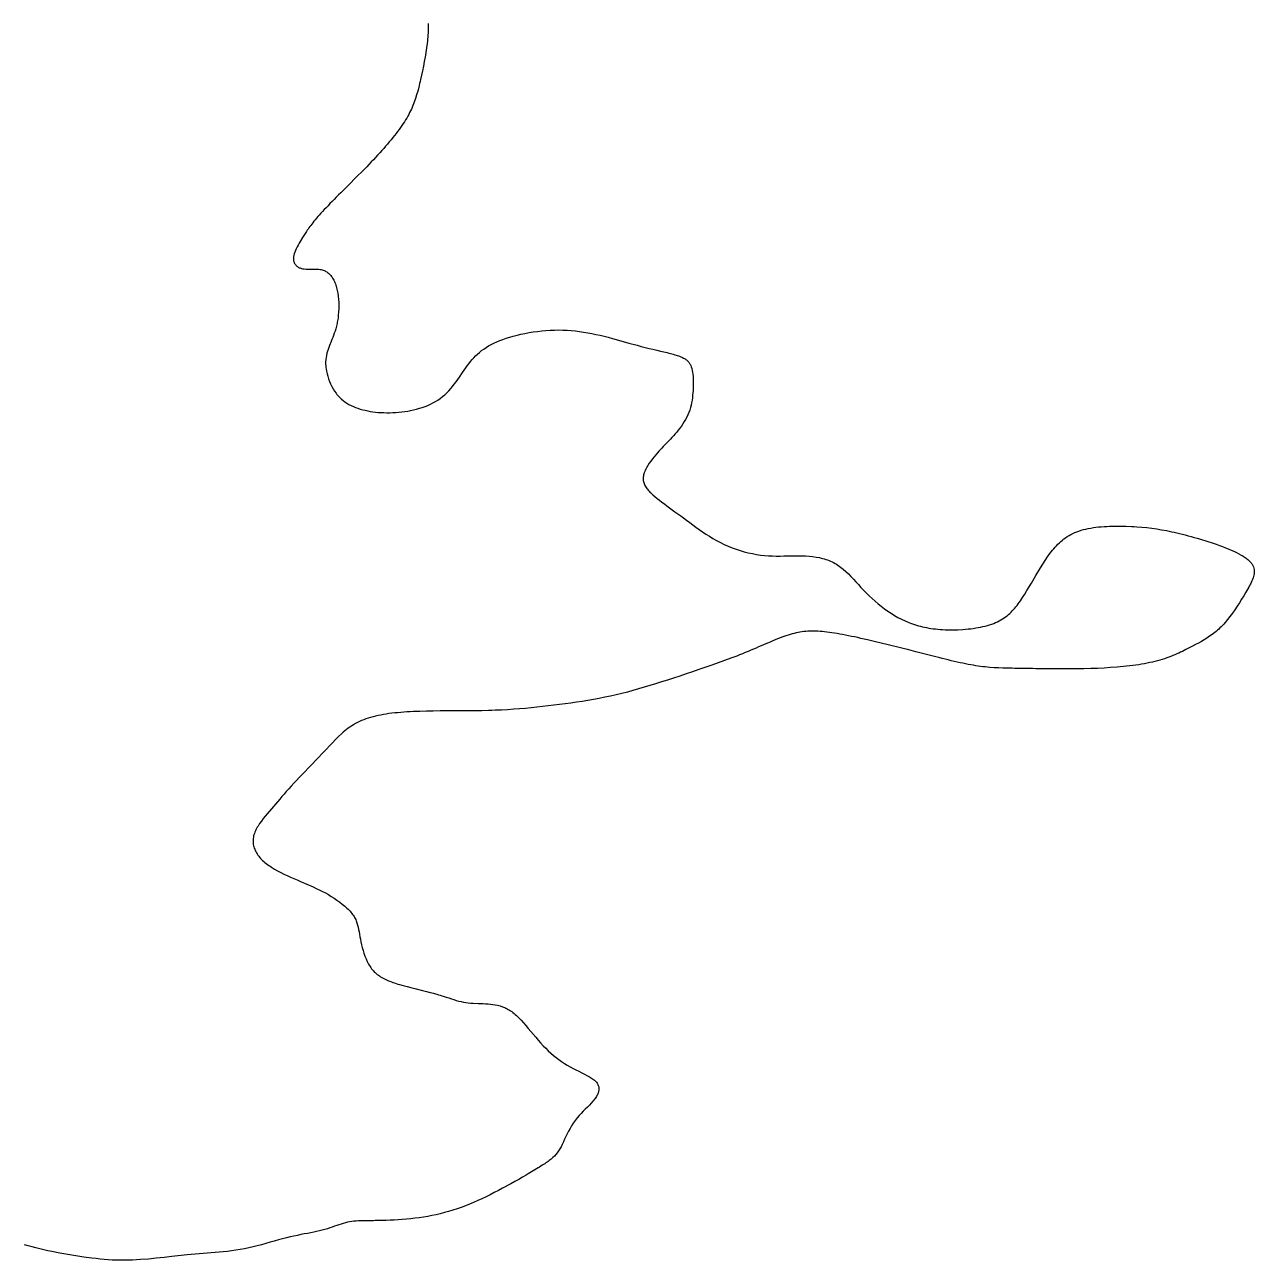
# Model space of a CAD drawing. Header units: millimetres. Extents: x -2553 to 4935, y -927 to 8597.
# Drawn here: x 1372 to 4935, y 256 to 3835 of the extents above; entities that cross this region are included whole.
import ezdxf

# ---------------------------------------------------------------- set-up
doc = ezdxf.new("R2010")
doc.units = ezdxf.units.MM
doc.layers.add('176', color=7, linetype='Continuous')

msp = doc.modelspace()

# ---------------------------------------------------------------- linework, layer by layer
at = {"layer": '176', "elevation": 176}
msp.add_lwpolyline([(2541.4, 3839), (2541.5, 3833.8), (2541.6, 3828.4), (2541.5, 3822.9), (2541.3, 3817.3), (2541, 3811.6), (2540.7, 3805.7), (2540.2, 3799.7), (2539.6, 3793.6), (2539, 3787.4), (2538.2, 3781), (2536.5, 3768.1), (2534.6, 3754.9), (2532.4, 3741.6), (2530, 3728.3), (2527.5, 3715.1), (2524.8, 3702), (2522.1, 3689.2), (2519.4, 3676.7), (2518, 3670.7), (2516.6, 3664.8), (2513.9, 3653.4), (2511, 3642.3), (2508, 3631.7), (2504.7, 3621.2), (2501.2, 3611), (2497.2, 3600.8), (2495.1, 3595.7), (2492.8, 3590.7), (2490.4, 3585.6), (2487.8, 3580.5), (2485.1, 3575.3), (2482.3, 3570.1), (2479.2, 3564.8), (2476, 3559.5), (2472.6, 3554.1), (2469, 3548.6), (2465.2, 3543), (2461.3, 3537.4), (2457.1, 3531.6), (2452.8, 3525.8), (2448.4, 3520), (2443.7, 3514), (2438.9, 3508), (2433.9, 3501.9), (2428.8, 3495.8), (2423.5, 3489.5), (2418.1, 3483.3), (2412.5, 3476.9), (2406.8, 3470.5), (2401, 3464), (2395, 3457.5), (2388.9, 3450.9), (2382.7, 3444.2), (2376.3, 3437.5), (2369.9, 3430.7), (2363.3, 3423.9), (2349.8, 3410.1), (2336.1, 3396.2), (2308.5, 3368.6), (2295, 3355.1), (2288.3, 3348.4), (2281.7, 3341.9), (2275.3, 3335.4), (2269, 3329.1), (2262.9, 3322.8), (2256.9, 3316.8), (2251.2, 3310.8), (2245.6, 3305.1), (2240.3, 3299.5), (2235.2, 3294.1), (2230.5, 3288.9), (2226, 3283.9), (2221.7, 3279.1), (2217.7, 3274.5), (2214, 3270.1), (2210.4, 3265.8), (2207.1, 3261.7), (2204, 3257.7), (2201.1, 3253.9), (2198.3, 3250.2), (2195.7, 3246.7), (2193.3, 3243.2), (2190.9, 3239.9), (2188.7, 3236.6), (2186.7, 3233.5), (2184.7, 3230.4), (2180.9, 3224.4), (2177.4, 3218.7), (2170.8, 3207.5), (2167.6, 3202), (2164.5, 3196.6), (2161.6, 3191.3), (2159, 3186.1), (2156.7, 3181), (2154.7, 3176), (2153.1, 3171.2), (2151.9, 3166.5), (2151.5, 3164.2), (2151.2, 3161.9), (2151, 3159.7), (2151, 3157.5), (2151.1, 3155.4), (2151.3, 3153.3), (2151.7, 3151.2), (2152.2, 3149.3), (2152.8, 3147.3), (2153.5, 3145.5), (2154.4, 3143.7), (2155.4, 3142), (2156.6, 3140.3), (2157.8, 3138.8), (2159.2, 3137.3), (2160.7, 3135.9), (2162.4, 3134.6), (2164.1, 3133.4), (2166, 3132.3), (2168, 3131.3), (2170.1, 3130.4), (2172.3, 3129.6), (2174.6, 3129), (2177.1, 3128.4), (2179.6, 3128), (2182.3, 3127.7), (2187.9, 3127.4), (2193.8, 3127.3), (2199.9, 3127.3), (2212.5, 3127.4), (2218.8, 3127.2), (2225.1, 3126.7), (2228.1, 3126.3), (2231.2, 3125.7), (2234.1, 3125), (2237, 3124.2), (2239.8, 3123.2), (2242.5, 3122), (2245.2, 3120.6), (2247.7, 3119.1), (2250.1, 3117.3), (2252.5, 3115.4), (2254.8, 3113.4), (2256.9, 3111.1), (2259, 3108.8), (2261, 3106.2), (2262.9, 3103.6), (2264.7, 3100.7), (2266.5, 3097.8), (2268.1, 3094.7), (2269.7, 3091.4), (2271.1, 3088.1), (2272.5, 3084.6), (2273.7, 3081), (2274.9, 3077.3), (2276, 3073.4), (2277, 3069.5), (2277.9, 3065.5), (2278.8, 3061.3), (2279.5, 3057.1), (2280.7, 3048.5), (2281.6, 3039.5), (2282.1, 3030.5), (2282.3, 3021.3), (2282.2, 3012.2), (2281.8, 3003.1), (2281.1, 2994.2), (2280.2, 2985.5), (2278.9, 2977.1), (2278.2, 2973), (2277.4, 2969.1), (2275.7, 2961.5), (2273.8, 2954.4), (2271.7, 2947.6), (2269.5, 2941.1), (2267.2, 2934.8), (2264.8, 2928.8), (2262.4, 2922.9), (2260, 2917.2), (2255.4, 2906), (2253.3, 2900.3), (2251.3, 2894.7), (2249.5, 2889), (2247.9, 2883.2), (2246.6, 2877.3), (2245.6, 2871.3), (2244.8, 2865.2), (2244.4, 2858.8), (2244.3, 2852.3), (2244.7, 2845.6), (2245, 2842.2), (2245.5, 2838.7), (2246.7, 2831.5), (2248.3, 2824.2), (2250.3, 2816.7), (2252.8, 2809.2), (2255.6, 2801.8), (2258.8, 2794.4), (2262.3, 2787.2), (2266.1, 2780.2), (2270.2, 2773.6), (2274.6, 2767.3), (2276.9, 2764.3), (2279.3, 2761.4), (2281.7, 2758.7), (2284.2, 2756.1), (2289.3, 2751.1), (2294.7, 2746.5), (2300.2, 2742.4), (2306, 2738.6), (2312, 2735.1), (2318.2, 2731.9), (2324.6, 2729.1), (2331.1, 2726.4), (2337.8, 2724), (2344.7, 2721.8), (2351.7, 2719.9), (2358.9, 2718.1), (2366.2, 2716.5), (2373.7, 2715.1), (2381.3, 2714), (2389.1, 2713), (2397, 2712.2), (2405.1, 2711.7), (2413.3, 2711.3), (2421.6, 2711.2), (2430.1, 2711.2), (2438.7, 2711.5), (2447.3, 2711.9), (2456, 2712.6), (2464.7, 2713.5), (2473.4, 2714.7), (2482.1, 2716), (2490.7, 2717.6), (2499.3, 2719.5), (2507.7, 2721.5), (2516.1, 2723.9), (2524.3, 2726.4), (2532.3, 2729.3), (2540.1, 2732.4), (2547.8, 2735.8), (2555.3, 2739.5), (2562.5, 2743.6), (2569.6, 2747.9), (2576.4, 2752.6), (2583, 2757.6), (2589.3, 2763), (2595.3, 2768.7), (2601.1, 2774.7), (2606.7, 2781), (2612, 2787.4), (2617.2, 2794.1), (2622.2, 2800.8), (2631.9, 2814.4), (2641.1, 2827.9), (2645.7, 2834.4), (2650.2, 2840.8), (2654.7, 2847.1), (2659.3, 2853.1), (2664, 2859), (2668.8, 2864.8), (2673.7, 2870.4), (2678.9, 2875.7), (2684.4, 2881), (2690.1, 2886), (2696.1, 2890.9), (2702.5, 2895.6), (2709.2, 2900.1), (2716.4, 2904.4), (2723.9, 2908.6), (2731.8, 2912.6), (2740.1, 2916.4), (2748.8, 2920), (2758, 2923.5), (2767.6, 2926.8), (2777.6, 2930), (2788.1, 2933), (2798.9, 2935.8), (2810.2, 2938.5), (2821.8, 2940.9), (2833.7, 2943.1), (2845.7, 2945.1), (2858, 2946.8), (2870.3, 2948.3), (2882.7, 2949.4), (2895.2, 2950.2), (2907.5, 2950.7), (2919.8, 2950.8), (2932, 2950.6), (2944, 2950.1), (2956, 2949.2), (2968, 2948), (2979.9, 2946.5), (2991.8, 2944.8), (3003.7, 2942.8), (3015.6, 2940.5), (3027.5, 2938.1), (3039.4, 2935.4), (3051.4, 2932.5), (3063.4, 2929.5), (3075.4, 2926.3), (3099.4, 2919.7), (3123.2, 2913), (3146.8, 2906.5), (3158.5, 2903.4), (3170.1, 2900.4), (3181.5, 2897.6), (3192.7, 2894.9), (3203.6, 2892.4), (3214.1, 2889.9), (3224.3, 2887.4), (3229.2, 2886.2), (3234, 2885.1), (3238.6, 2883.9), (3243.1, 2882.7), (3247.5, 2881.5), (3251.7, 2880.4), (3255.7, 2879.2), (3259.5, 2878), (3263.2, 2876.8), (3266.7, 2875.7), (3270, 2874.5), (3273.1, 2873.2), (3276, 2872), (3278.7, 2870.7), (3281.3, 2869.4), (3283.7, 2868.1), (3285.9, 2866.8), (3288, 2865.4), (3289.9, 2863.9), (3291.7, 2862.4), (3293.4, 2860.9), (3295, 2859.2), (3296.4, 2857.6), (3297.8, 2855.8), (3299, 2854), (3300.1, 2852.1), (3302.1, 2848.1), (3303.8, 2843.7), (3305.3, 2839), (3306.5, 2833.8), (3307.5, 2828.3), (3308.3, 2822.5), (3308.9, 2816.4), (3309.3, 2810), (3309.6, 2803.4), (3309.6, 2796.7), (3309.5, 2789.8), (3309.3, 2782.8), (3308.9, 2775.7), (3308.4, 2768.6), (3307.7, 2761.5), (3306.9, 2754.3), (3305.9, 2747.2), (3304.6, 2740.1), (3303.1, 2733), (3301.3, 2725.9), (3299.2, 2718.9), (3296.8, 2712), (3294, 2705.2), (3290.9, 2698.4), (3287.4, 2691.7), (3283.5, 2685.2), (3279.5, 2678.8), (3275.2, 2672.6), (3270.7, 2666.5), (3266.1, 2660.6), (3261.5, 2655), (3256.8, 2649.5), (3252.2, 2644.3), (3247.7, 2639.3), (3243.3, 2634.6), (3239, 2630.1), (3230.8, 2621.5), (3222.7, 2613.1), (3218.6, 2608.7), (3214.4, 2604.2), (3210.1, 2599.5), (3205.7, 2594.5), (3201.1, 2589.2), (3196.4, 2583.4), (3191.5, 2577.4), (3186.8, 2571), (3182.1, 2564.5), (3177.8, 2557.8), (3173.9, 2551), (3172.1, 2547.6), (3170.5, 2544.2), (3169, 2540.8), (3167.7, 2537.4), (3166.6, 2534), (3165.7, 2530.7), (3165, 2527.4), (3164.5, 2524.2), (3164.3, 2521), (3164.3, 2517.8), (3164.6, 2514.8), (3165.1, 2511.8), (3165.9, 2508.8), (3166.9, 2505.9), (3168.1, 2503), (3169.4, 2500.2), (3171, 2497.4), (3172.8, 2494.6), (3174.7, 2491.9), (3176.9, 2489.2), (3179.1, 2486.5), (3181.5, 2483.9), (3184.1, 2481.2), (3186.8, 2478.6), (3192.5, 2473.4), (3198.6, 2468.2), (3205, 2462.9), (3211.7, 2457.7), (3218.6, 2452.3), (3225.8, 2446.9), (3233.1, 2441.5), (3240.7, 2435.9), (3248.5, 2430.2), (3256.5, 2424.4), (3264.7, 2418.4), (3273.1, 2412.3), (3281.6, 2406.1), (3290.3, 2399.7), (3299.2, 2393.1), (3308.2, 2386.4), (3317.4, 2379.6), (3326.8, 2372.9), (3336.5, 2366.2), (3346.3, 2359.5), (3356.4, 2353.1), (3366.6, 2346.8), (3377.2, 2340.8), (3388, 2335), (3399.1, 2329.7), (3410.4, 2324.7), (3421.9, 2320), (3433.5, 2315.8), (3445.3, 2311.9), (3457.2, 2308.5), (3469, 2305.4), (3480.9, 2302.8), (3492.8, 2300.6), (3504.5, 2298.8), (3516.1, 2297.5), (3527.6, 2296.6), (3538.9, 2296.1), (3550.1, 2295.9), (3561.1, 2295.9), (3572.1, 2296), (3582.8, 2296.2), (3593.5, 2296.5), (3604.1, 2296.7), (3614.5, 2296.7), (3624.9, 2296.6), (3635.1, 2296.2), (3645.3, 2295.5), (3655.3, 2294.4), (3665.2, 2293), (3674.9, 2291.2), (3679.7, 2290.1), (3684.4, 2288.9), (3689.1, 2287.5), (3693.7, 2286.1), (3698.3, 2284.5), (3702.8, 2282.8), (3707.3, 2281), (3711.6, 2279), (3716, 2276.9), (3720.2, 2274.7), (3724.4, 2272.2), (3728.5, 2269.7), (3732.5, 2267), (3736.4, 2264.1), (3740.3, 2261.1), (3744.1, 2258), (3751.6, 2251.3), (3759, 2244.2), (3766.2, 2236.8), (3773.4, 2229.1), (3780.7, 2221.2), (3788, 2213.1), (3795.5, 2205), (3803.1, 2196.8), (3811, 2188.7), (3819.1, 2180.7), (3827.5, 2172.8), (3836.1, 2165.1), (3845, 2157.6), (3854.1, 2150.3), (3863.4, 2143.2), (3872.9, 2136.5), (3882.6, 2130), (3892.5, 2123.9), (3902.6, 2118.2), (3912.8, 2112.8), (3923.2, 2107.9), (3933.8, 2103.4), (3939.2, 2101.3), (3944.7, 2099.3), (3950.3, 2097.4), (3955.9, 2095.7), (3961.7, 2094), (3967.5, 2092.4), (3973.4, 2091), (3979.5, 2089.6), (3985.6, 2088.4), (3991.8, 2087.2), (3998.2, 2086.2), (4004.6, 2085.3), (4011.2, 2084.5), (4018, 2083.8), (4024.8, 2083.2), (4031.8, 2082.8), (4039, 2082.4), (4046.2, 2082.2), (4053.5, 2082), (4060.9, 2082), (4068.4, 2082.2), (4075.9, 2082.4), (4090.9, 2083.2), (4098.4, 2083.8), (4105.9, 2084.5), (4113.3, 2085.4), (4120.6, 2086.3), (4127.9, 2087.4), (4135, 2088.6), (4142, 2090), (4148.8, 2091.5), (4155.5, 2093.1), (4161.9, 2094.8), (4168.2, 2096.7), (4174.3, 2098.7), (4180.1, 2100.8), (4185.6, 2103.1), (4191, 2105.5), (4196.1, 2108), (4201, 2110.7), (4205.6, 2113.5), (4210.1, 2116.5), (4214.5, 2119.5), (4218.6, 2122.7), (4222.6, 2126.1), (4226.5, 2129.5), (4230.3, 2133.1), (4233.9, 2136.8), (4237.4, 2140.6), (4240.9, 2144.6), (4244.3, 2148.7), (4247.6, 2152.9), (4250.8, 2157.2), (4254, 2161.6), (4257.2, 2166.2), (4263.5, 2175.7), (4269.9, 2185.6), (4276.3, 2196), (4282.7, 2206.6), (4289.1, 2217.5), (4302.2, 2239.6), (4315.5, 2261.6), (4322.3, 2272.4), (4329.1, 2283), (4336, 2293.2), (4343.1, 2303.1), (4346.7, 2307.9), (4350.4, 2312.6), (4354.2, 2317.1), (4358, 2321.5), (4361.9, 2325.8), (4366, 2330), (4370.2, 2334.1), (4374.5, 2338), (4378.9, 2341.7), (4383.5, 2345.3), (4388.3, 2348.8), (4393.2, 2352.1), (4398.3, 2355.3), (4403.6, 2358.2), (4409.1, 2361), (4414.9, 2363.7), (4420.8, 2366.1), (4427, 2368.4), (4433.4, 2370.4), (4440.1, 2372.3), (4447, 2374), (4454.1, 2375.5), (4461.3, 2376.9), (4468.7, 2378.1), (4476.3, 2379.1), (4484, 2380), (4491.7, 2380.8), (4499.6, 2381.4), (4507.6, 2381.9), (4515.6, 2382.3), (4531.7, 2382.7), (4547.7, 2382.7), (4563.7, 2382.3), (4579.3, 2381.7), (4587, 2381.2), (4594.6, 2380.7), (4609.3, 2379.6), (4623.8, 2378.2), (4638, 2376.5), (4652.2, 2374.4), (4666.4, 2372.1), (4680.8, 2369.4), (4688.2, 2367.9), (4695.6, 2366.4), (4703.2, 2364.7), (4710.9, 2362.9), (4718.7, 2361), (4726.7, 2359), (4734.9, 2356.9), (4743.3, 2354.7), (4752, 2352.3), (4760.8, 2349.9), (4769.8, 2347.3), (4778.9, 2344.7), (4797.3, 2339), (4815.7, 2333), (4824.8, 2329.9), (4833.9, 2326.7), (4842.7, 2323.4), (4851.4, 2320.1), (4859.8, 2316.6), (4867.9, 2313.2), (4875.8, 2309.7), (4883.2, 2306.1), (4890.3, 2302.5), (4897, 2298.8), (4900.1, 2297), (4903.2, 2295.1), (4906.1, 2293.3), (4908.8, 2291.4), (4911.4, 2289.6), (4913.9, 2287.7), (4916.3, 2285.8), (4918.5, 2283.9), (4920.5, 2282.1), (4922.4, 2280.2), (4924.1, 2278.3), (4925.7, 2276.4), (4927.2, 2274.5), (4928.5, 2272.5), (4929.7, 2270.6), (4930.8, 2268.7), (4932.5, 2264.8), (4933.8, 2260.9), (4934.6, 2256.9), (4935, 2252.9), (4935.1, 2248.9), (4934.7, 2244.8), (4934, 2240.7), (4932.9, 2236.5), (4931.6, 2232.3), (4930, 2227.9), (4928.2, 2223.6), (4926.1, 2219.1), (4923.8, 2214.6), (4921.4, 2210.1), (4918.8, 2205.4), (4916.1, 2200.7), (4910.5, 2191), (4904.5, 2181), (4898.4, 2170.8), (4892, 2160.6), (4885.3, 2150.4), (4878.6, 2140.3), (4871.6, 2130.4), (4864.6, 2120.8), (4857.4, 2111.6), (4853.8, 2107.2), (4850.2, 2102.9), (4846.6, 2098.8), (4842.9, 2094.9), (4839.3, 2091.1), (4835.6, 2087.5), (4832, 2084), (4828.3, 2080.7), (4824.6, 2077.5), (4820.9, 2074.5), (4813.3, 2068.7), (4805.7, 2063.3), (4797.9, 2058.2), (4789.9, 2053.3), (4781.7, 2048.6), (4773.3, 2043.9), (4764.6, 2039.3), (4755.7, 2034.5), (4746.4, 2029.6), (4736.8, 2024.7), (4726.7, 2019.7), (4721.5, 2017.2), (4716.2, 2014.8), (4710.7, 2012.4), (4705.1, 2009.9), (4699.3, 2007.6), (4693.4, 2005.2), (4687.4, 2003), (4681.2, 2000.7), (4674.7, 1998.5), (4668.2, 1996.4), (4661.4, 1994.4), (4654.4, 1992.4), (4647.3, 1990.5), (4639.9, 1988.7), (4632.3, 1987), (4624.5, 1985.4), (4616.6, 1983.9), (4608.4, 1982.4), (4600.1, 1981.1), (4591.6, 1979.8), (4582.9, 1978.7), (4574.1, 1977.6), (4565.1, 1976.5), (4556.1, 1975.6), (4546.9, 1974.7), (4537.6, 1973.9), (4518.8, 1972.5), (4499.7, 1971.4), (4480.4, 1970.4), (4461, 1969.7), (4441.5, 1969.2), (4422.1, 1968.9), (4402.8, 1968.7), (4383.7, 1968.6), (4364.9, 1968.7), (4346.4, 1968.8), (4328.3, 1969), (4319.5, 1969.2), (4310.8, 1969.3), (4302.2, 1969.4), (4293.8, 1969.6), (4285.6, 1969.7), (4277.5, 1969.8), (4269.7, 1970), (4262, 1970.1), (4254.5, 1970.2), (4247.2, 1970.3), (4240.1, 1970.5), (4233.2, 1970.6), (4226.4, 1970.7), (4219.7, 1970.8), (4206.7, 1971.2), (4193.9, 1971.7), (4181.2, 1972.4), (4168.4, 1973.3), (4155.5, 1974.6), (4148.8, 1975.3), (4142.1, 1976.2), (4135.3, 1977.1), (4128.3, 1978.2), (4121.1, 1979.3), (4113.8, 1980.6), (4106.2, 1982), (4098.5, 1983.6), (4090.5, 1985.2), (4082.4, 1986.9), (4074.1, 1988.8), (4065.7, 1990.7), (4057.1, 1992.7), (4048.3, 1994.8), (4039.4, 1996.9), (4030.4, 1999.2), (4021.2, 2001.5), (4012, 2003.8), (3993.1, 2008.6), (3973.8, 2013.6), (3954.2, 2018.7), (3934.4, 2023.8), (3914.3, 2029), (3873.9, 2039), (3853.8, 2043.9), (3834, 2048.6), (3814.5, 2053.1), (3804.9, 2055.3), (3795.4, 2057.4), (3786.1, 2059.4), (3777, 2061.4), (3768, 2063.2), (3759.2, 2065), (3750.6, 2066.7), (3742.2, 2068.3), (3734, 2069.8), (3726.1, 2071.1), (3718.5, 2072.4), (3711.1, 2073.5), (3703.9, 2074.6), (3696.9, 2075.5), (3690.1, 2076.3), (3683.6, 2076.9), (3677.1, 2077.5), (3670.9, 2077.9), (3664.7, 2078.2), (3658.7, 2078.3), (3652.8, 2078.3), (3647, 2078.2), (3641.2, 2077.9), (3635.5, 2077.5), (3629.9, 2076.9), (3624.2, 2076.2), (3618.6, 2075.4), (3613, 2074.4), (3607.3, 2073.2), (3601.7, 2071.9), (3595.9, 2070.4), (3590.1, 2068.7), (3584.2, 2066.9), (3578.2, 2065), (3572.2, 2062.9), (3566, 2060.6), (3559.8, 2058.3), (3553.5, 2055.8), (3547, 2053.2), (3540.5, 2050.5), (3533.8, 2047.7), (3527.1, 2044.8), (3520.2, 2041.8), (3513.2, 2038.8), (3506, 2035.7), (3498.8, 2032.6), (3491.4, 2029.4), (3483.8, 2026.1), (3476.1, 2022.8), (3468.3, 2019.5), (3460.3, 2016.2), (3452.1, 2012.8), (3443.8, 2009.5), (3435.4, 2006.2), (3426.7, 2002.8), (3418, 1999.5), (3400.2, 1992.9), (3382, 1986.2), (3363.5, 1979.7), (3326.1, 1966.8), (3307.4, 1960.6), (3288.8, 1954.4), (3270.5, 1948.3), (3252.4, 1942.5), (3234.8, 1936.7), (3217.5, 1931.2), (3200.5, 1925.8), (3183.8, 1920.6), (3167.3, 1915.6), (3150.9, 1910.7), (3134.7, 1906.1), (3118.5, 1901.8), (3102.3, 1897.6), (3086.1, 1893.7), (3069.9, 1890), (3053.6, 1886.6), (3037.2, 1883.4), (3020.7, 1880.4), (3004.2, 1877.6), (2987.7, 1874.9), (2971.2, 1872.4), (2954.7, 1870), (2921.8, 1865.6), (2889, 1861.6), (2856.3, 1857.9), (2839.9, 1856.2), (2823.2, 1854.6), (2806.3, 1853.1), (2789.2, 1851.8), (2771.7, 1850.6), (2753.8, 1849.7), (2744.7, 1849.2), (2735.5, 1848.9), (2726.1, 1848.5), (2716.6, 1848.3), (2697.3, 1847.8), (2677.6, 1847.6), (2657.5, 1847.4), (2637.3, 1847.3), (2596.6, 1847.1), (2576.3, 1847), (2556.2, 1846.7), (2536.4, 1846.4), (2517, 1845.8), (2507.5, 1845.5), (2498.1, 1845.1), (2488.8, 1844.6), (2479.7, 1844.1), (2470.6, 1843.5), (2461.8, 1842.8), (2453.1, 1842), (2444.5, 1841.2), (2436.1, 1840.2), (2427.8, 1839.2), (2419.7, 1838), (2411.8, 1836.7), (2404, 1835.3), (2396.4, 1833.8), (2389, 1832.1), (2381.7, 1830.3), (2374.7, 1828.4), (2367.8, 1826.3), (2361.1, 1824.1), (2354.7, 1821.7), (2348.4, 1819.1), (2342.3, 1816.4), (2336.4, 1813.5), (2330.7, 1810.4), (2325.2, 1807.2), (2319.8, 1803.9), (2314.6, 1800.4), (2309.5, 1796.8), (2304.6, 1793), (2299.7, 1789.2), (2295, 1785.2), (2290.4, 1781.1), (2281.4, 1772.7), (2272.6, 1764), (2263.9, 1755.1), (2255.4, 1746), (2246.7, 1736.7), (2238, 1727.4), (2220.2, 1708.7), (2202.2, 1690.2), (2193.4, 1681), (2184.6, 1671.9), (2176, 1663), (2167.7, 1654.3), (2159.6, 1645.7), (2151.8, 1637.4), (2144.4, 1629.3), (2137.3, 1621.5), (2130.4, 1613.8), (2123.9, 1606.3), (2117.5, 1598.9), (2111.2, 1591.7), (2099.1, 1577.4), (2087.2, 1563.3), (2075.3, 1549.2), (2069.4, 1542.2), (2063.7, 1535.1), (2058.2, 1527.9), (2053.1, 1520.8), (2048.4, 1513.7), (2046.3, 1510.1), (2044.3, 1506.5), (2042.4, 1503), (2040.7, 1499.4), (2039.2, 1495.8), (2037.8, 1492.2), (2036.6, 1488.6), (2035.7, 1485.1), (2034.9, 1481.5), (2034.4, 1477.9), (2034.1, 1474.3), (2033.9, 1470.8), (2034, 1467.2), (2034.3, 1463.7), (2034.8, 1460.1), (2035.5, 1456.6), (2036.4, 1453.1), (2037.5, 1449.7), (2038.8, 1446.2), (2040.2, 1442.8), (2041.9, 1439.5), (2043.7, 1436.1), (2045.8, 1432.8), (2048, 1429.6), (2050.4, 1426.3), (2052.9, 1423.2), (2055.7, 1420), (2058.6, 1416.9), (2061.7, 1413.9), (2065, 1411), (2068.4, 1408), (2072, 1405.2), (2075.7, 1402.4), (2079.6, 1399.6), (2083.5, 1396.9), (2087.6, 1394.2), (2096.2, 1389.1), (2105, 1384.1), (2114.2, 1379.2), (2123.6, 1374.6), (2133.1, 1370.1), (2142.7, 1365.7), (2152.3, 1361.4), (2161.9, 1357.3), (2171.3, 1353.2), (2189.9, 1345.2), (2208.1, 1337.1), (2217.1, 1333), (2226, 1328.7), (2234.8, 1324.3), (2243.5, 1319.7), (2252.2, 1314.9), (2260.7, 1309.8), (2269, 1304.5), (2277.2, 1299.1), (2285, 1293.4), (2292.5, 1287.7), (2299.6, 1281.8), (2302.9, 1278.8), (2306.2, 1275.8), (2309.3, 1272.8), (2312.2, 1269.8), (2315.1, 1266.7), (2317.7, 1263.7), (2320.2, 1260.6), (2322.5, 1257.6), (2324.7, 1254.5), (2326.6, 1251.5), (2328.4, 1248.5), (2330, 1245.4), (2331.5, 1242.4), (2332.9, 1239.3), (2335.2, 1233.1), (2337.1, 1226.9), (2338.6, 1220.5), (2340, 1213.9), (2341.2, 1207.2), (2342.3, 1200.2), (2343.5, 1193), (2344.9, 1185.5), (2346.4, 1177.7), (2348.2, 1169.7), (2350.3, 1161.5), (2352.6, 1153.3), (2355.2, 1145.1), (2358.1, 1136.9), (2361.4, 1128.9), (2364.9, 1121.2), (2366.8, 1117.5), (2368.8, 1113.8), (2370.9, 1110.3), (2373.1, 1106.9), (2375.4, 1103.6), (2377.7, 1100.4), (2380.2, 1097.4), (2382.8, 1094.5), (2385.4, 1091.7), (2388.2, 1089), (2391.1, 1086.4), (2394.1, 1083.9), (2397.2, 1081.6), (2400.4, 1079.3), (2403.7, 1077.1), (2407.2, 1075), (2410.8, 1073), (2414.5, 1071), (2418.3, 1069.1), (2422.2, 1067.3), (2426.3, 1065.5), (2430.6, 1063.8), (2434.9, 1062.2), (2439.4, 1060.5), (2444.1, 1058.9), (2448.8, 1057.3), (2453.8, 1055.8), (2458.8, 1054.3), (2469.3, 1051.3), (2480.2, 1048.4), (2491.3, 1045.5), (2502.6, 1042.7), (2525.1, 1037.2), (2536.2, 1034.4), (2546.9, 1031.7), (2557.2, 1029), (2562.2, 1027.6), (2567, 1026.3), (2571.7, 1024.9), (2576.3, 1023.5), (2580.7, 1022.1), (2584.9, 1020.8), (2593.2, 1018.1), (2601, 1015.5), (2608.6, 1013), (2615.8, 1010.7), (2622.9, 1008.5), (2629.8, 1006.5), (2636.7, 1004.8), (2643.6, 1003.4), (2650.5, 1002.3), (2657.5, 1001.4), (2664.6, 1000.8), (2671.8, 1000.3), (2686.1, 999.8), (2700.5, 999.3), (2707.7, 999), (2714.8, 998.5), (2721.9, 997.9), (2728.9, 997), (2735.8, 995.9), (2742.7, 994.4), (2749.6, 992.6), (2756.4, 990.3), (2759.8, 989), (2763.2, 987.5), (2766.6, 986), (2770, 984.2), (2773.4, 982.4), (2776.8, 980.4), (2780.2, 978.2), (2783.5, 975.9), (2786.9, 973.4), (2790.3, 970.8), (2793.7, 967.9), (2797.1, 964.9), (2800.6, 961.7), (2804, 958.3), (2807.4, 954.8), (2810.8, 951.2), (2817.7, 943.6), (2824.7, 935.6), (2831.6, 927.3), (2838.7, 918.8), (2852.9, 901.7), (2860, 893.3), (2867.3, 885.2), (2874.6, 877.3), (2882, 869.8), (2889.5, 862.6), (2897, 855.7), (2904.7, 849.2), (2912.4, 842.9), (2920.3, 837), (2928.2, 831.3), (2936.3, 826), (2944.5, 820.9), (2952.9, 816.1), (2961.3, 811.5), (2969.7, 807.2), (2978.1, 803), (2986.2, 799), (2994, 795), (3001.5, 791.1), (3005, 789.2), (3008.4, 787.3), (3011.6, 785.3), (3014.7, 783.4), (3017.6, 781.4), (3020.3, 779.4), (3022.9, 777.4), (3025.2, 775.3), (3027.2, 773.2), (3029.1, 771.1), (3030.7, 768.9), (3032.1, 766.7), (3033.3, 764.5), (3034.3, 762.2), (3035, 759.9), (3035.6, 757.6), (3035.9, 755.2), (3036, 752.8), (3036, 750.4), (3035.7, 747.9), (3035.3, 745.4), (3034.6, 742.9), (3033.8, 740.4), (3032.8, 737.8), (3031.7, 735.2), (3030.3, 732.6), (3028.8, 730), (3027.1, 727.3), (3025.2, 724.7), (3023.2, 722), (3021.1, 719.3), (3018.8, 716.6), (3013.8, 711.1), (3008.4, 705.4), (3002.7, 699.6), (2996.7, 693.7), (2990.7, 687.6), (2984.6, 681.2), (2978.5, 674.6), (2972.7, 667.8), (2967.1, 660.6), (2964.5, 657), (2961.9, 653.2), (2957.1, 645.5), (2952.6, 637.6), (2948.4, 629.7), (2944.4, 621.7), (2940.6, 613.8), (2936.9, 606), (2933.4, 598.4), (2929.9, 591.2), (2926.4, 584.4), (2924.6, 581.2), (2922.8, 578), (2921, 575.1), (2919.2, 572.2), (2915.4, 566.9), (2911.4, 562), (2907.1, 557.3), (2902.5, 552.9), (2897.4, 548.6), (2894.7, 546.4), (2891.9, 544.3), (2889, 542.1), (2885.9, 539.9), (2882.7, 537.7), (2879.3, 535.4), (2875.8, 533.1), (2872.1, 530.7), (2868.2, 528.3), (2864.1, 525.7), (2859.9, 523.1), (2855.4, 520.3), (2850.8, 517.5), (2846.1, 514.7), (2841.2, 511.7), (2836.2, 508.7), (2831.1, 505.7), (2825.8, 502.6), (2815, 496.3), (2803.8, 489.9), (2792.3, 483.4), (2780.6, 476.9), (2756.9, 464), (2744.9, 457.7), (2733, 451.5), (2721, 445.4), (2709.1, 439.6), (2697.1, 433.9), (2685.1, 428.4), (2673.1, 423.1), (2661.1, 418.1), (2649.1, 413.3), (2637.1, 408.8), (2625, 404.5), (2612.9, 400.6), (2600.8, 396.9), (2588.7, 393.5), (2576.6, 390.4), (2564.4, 387.6), (2552.2, 385), (2540, 382.6), (2527.7, 380.5), (2515.5, 378.7), (2503.2, 377.1), (2490.9, 375.7), (2478.6, 374.5), (2466.4, 373.5), (2454.4, 372.7), (2442.5, 372), (2430.9, 371.5), (2419.6, 371.1), (2408.7, 370.8), (2398.2, 370.6), (2393.1, 370.5), (2388.2, 370.4), (2383.4, 370.3), (2378.8, 370.3), (2374.3, 370.2), (2369.9, 370.2), (2365.7, 370.1), (2361.6, 370), (2353.8, 369.9), (2346.4, 369.7), (2339.4, 369.4), (2332.7, 368.9), (2326.2, 368.4), (2319.9, 367.6), (2313.7, 366.7), (2307.6, 365.5), (2301.5, 364), (2295.4, 362.4), (2289.2, 360.5), (2282.9, 358.4), (2276.6, 356.2), (2270, 353.9), (2263.3, 351.6), (2256.5, 349.3), (2249.4, 347), (2242, 344.7), (2234.4, 342.6), (2226.5, 340.7), (2218.3, 338.8), (2209.9, 337), (2201.1, 335.3), (2192, 333.6), (2182.5, 331.8), (2172.8, 329.9), (2162.7, 327.8), (2152.3, 325.6), (2141.6, 323.2), (2130.6, 320.5), (2119.2, 317.5), (2107.5, 314.3), (2095.6, 311), (2083.5, 307.6), (2071.2, 304.1), (2058.9, 300.7), (2046.4, 297.4), (2033.9, 294.3), (2021.4, 291.4), (2008.9, 288.8), (1996.5, 286.5), (1984.2, 284.5), (1972, 282.8), (1959.8, 281.4), (1947.8, 280.1), (1935.9, 279.1), (1912.2, 277.2), (1889, 275.5), (1866.1, 273.5), (1843.5, 271.3), (1798.6, 266.3), (1776.2, 263.8), (1753.5, 261.4), (1730.7, 259.2), (1707.6, 257.4), (1696, 256.7), (1684.3, 256.1), (1672.6, 255.7), (1661, 255.5), (1649.3, 255.5), (1637.6, 255.8), (1625.9, 256.3), (1614.2, 257), (1602.5, 257.9), (1590.8, 259), (1579, 260.3), (1567.3, 261.7), (1543.9, 265), (1520.5, 268.6), (1497.1, 272.4), (1473.8, 276.6), (1450.6, 281), (1439.1, 283.3), (1427.6, 285.8), (1416.3, 288.4), (1405, 291.2), (1393.8, 294.1), (1382.7, 297.1), (1371.8, 300.3)], dxfattribs=at)

doc.saveas('drawing.dxf')
